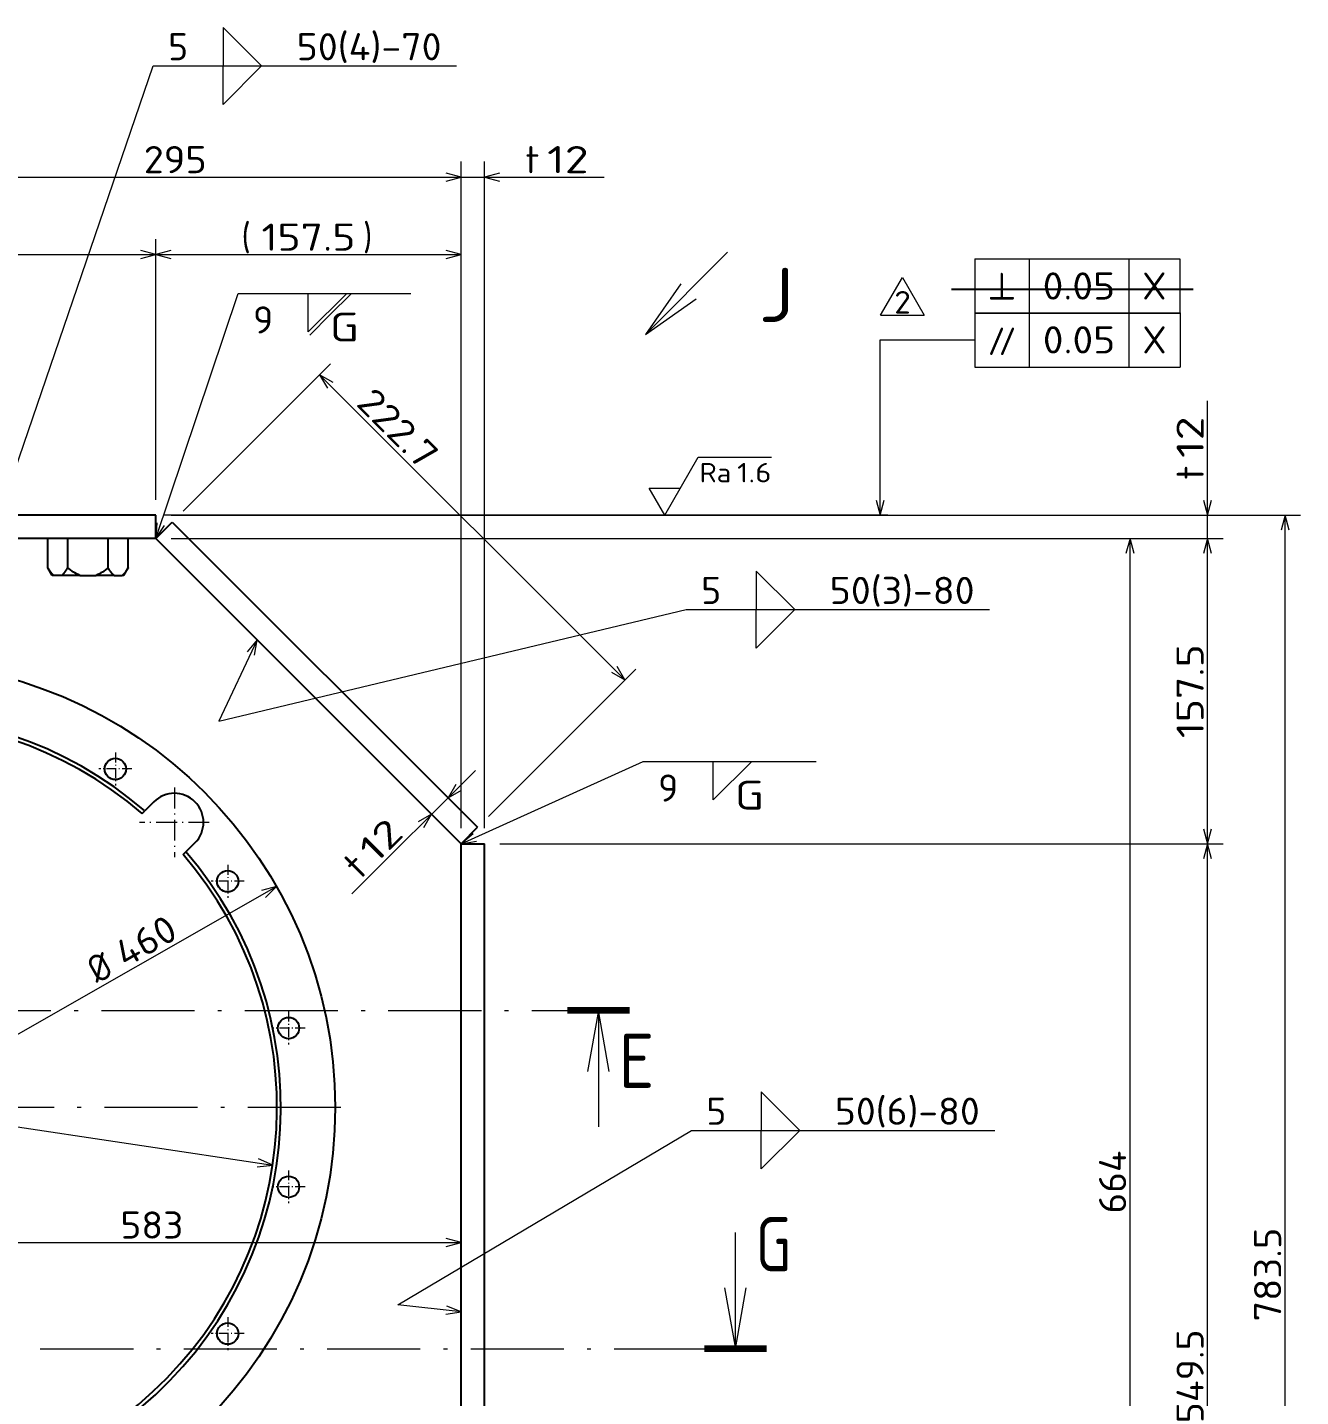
# Model space of a CAD drawing. Extents: x 0 to 1254, y -12 to 833.
# Drawn here: x 604.1 to 768.3, y 289.3 to 465.9 of the extents above; entities that cross this region are included whole.
import ezdxf
from ezdxf.enums import TextEntityAlignment as Align

# ---------------------------------------------------------------- set-up
doc = ezdxf.new("R2010")
doc.units = 0
doc.linetypes.add('DASHDOT', pattern=[18.5, 12, -3, 0.5, -3])
doc.layers.get('0').update_dxf_attribs({"lineweight": 13})
doc.styles.add('GDT', font='gdt.shx')
doc.styles.get("Standard").update_dxf_attribs({"font": 'isocp.shx'})
doc.dimstyles.get("Standard").update_dxf_attribs({"dimtxt": 2.5, "dimasz": 2.5, "dimexe": 1.25, "dimexo": 0.625, "dimtad": 1, "dimcen": 2.5, "dimadec": 0, "dimazin": 0, "dimtfac": 1, "dimtmove": 0, "dimatfit": 0, "dimfxl": 1, "dimarcsym": 0})

# ---------------------------------------------------------------- blocks, each defined once
blk = doc.blocks.new('*D1')
at = {"color": 7, "lineweight": 13}
for p, q in [((622.711303, 402.926621), (768.336303, 402.926621)), ((766.336303, 207.051621), (766.336303, 402.926621)), ((690.836303, 207.051621), (768.336303, 207.051621))]:
    blk.add_line(p, q, dxfattribs=at)
for points in [[(766.853942, 400.994767), (766.336303, 402.926621), (765.818664, 400.994767)], [(765.818664, 208.983475), (766.336303, 207.051621), (766.853942, 208.983475)]]:
    blk.add_lwpolyline(points, dxfattribs=at)
at = {"color": 7, "lineweight": 13, "width": 0.8352}
blk.add_text('783.5', height=3.5, rotation=90, dxfattribs=at).set_placement((765.836303, 298.933919), (765.836303, 311.044324), align=Align.FIT)
blk = doc.blocks.new('*D2')
at = {"color": 7, "lineweight": 13}
for p, q in [((624.246837, 403.462159), (643.250518, 422.465836)), ((641.836303, 421.051621), (681.204475, 381.683449)), ((663.615005, 364.093983), (682.61869, 383.097665))]:
    blk.add_line(p, q, dxfattribs=at)
for points in [[(643.568355, 420.051621), (641.836303, 421.051621), (642.836303, 419.319573)], [(679.472419, 382.683449), (681.204475, 381.683449), (680.204475, 383.415501)]]:
    blk.add_lwpolyline(points, dxfattribs=at)
at = {"color": 7, "lineweight": 13, "width": 0.835201}
blk.add_text('222.7', height=3.5, rotation=314.999987, dxfattribs=at).set_placement((646.395633, 417.19941), (654.958984, 408.636056), align=Align.FIT)
blk = doc.blocks.new('*D4')
at = {"color": 7, "lineweight": 13}
blk.add_line((536.893169, 333.993148), (635.779437, 319.110094), dxfattribs=at)
for points in [[(538.880542, 334.217502), (536.893169, 333.993148), (538.726463, 333.193756)], [(633.792064, 318.88574), (635.779437, 319.110094), (633.946143, 319.909486)]]:
    blk.add_lwpolyline(points, dxfattribs=at)
for s, p in [('(', (545.609035, 333.186982)), ('%%c', (548.158359, 332.803292)), (')', (561.276943, 330.828856))]:
    blk.add_text(s, height=3.5, rotation=351.440827, dxfattribs=at).set_placement(p)
at = {"color": 7, "lineweight": 13, "width": 0.854609}
blk.add_text('400', height=3.5, rotation=351.440826, dxfattribs=at).set_placement((552.259715, 332.186011), (560.288082, 330.977685), align=Align.FIT)
blk = doc.blocks.new('*D6')
at = {"color": 7, "lineweight": 13}
blk.add_line((646.007102, 354.105443), (661.92665, 370.024987), dxfattribs=at)
for points in [[(659.391113, 368.221501), (658.391113, 366.489453), (660.123161, 367.489453)], [(655.26979, 362.636082), (656.26979, 364.36813), (654.537742, 363.36813)]]:
    blk.add_lwpolyline(points, dxfattribs=at)
for s, rotation, width, p, p2 in [('12', 45.000014, 0.868247, (649.062374, 357.867823), (652.848358, 361.653809)), ('t', 45, 1.092485, (647.067767, 355.87321), (648.355274, 357.160716))]:
    blk.add_text(s, height=3.5, rotation=rotation, dxfattribs=dict(at, width=width)).set_placement(p, p2, align=Align.FIT)
blk = doc.blocks.new('*D7')
at = {"color": 7, "lineweight": 13}
blk.add_line((536.388923, 298.064622), (636.283683, 355.038621), dxfattribs=at)
for points in [[(634.862033, 353.631884), (636.283683, 355.038621), (634.349128, 354.531178)], [(537.810573, 299.471358), (536.388923, 298.064622), (538.323478, 298.572064)]]:
    blk.add_lwpolyline(points, dxfattribs=at)
at = {"color": 7, "lineweight": 13, "width": 0.854609}
blk.add_text('460', height=3.5, rotation=29.697856, dxfattribs=at).set_placement((616.757259, 344.477521), (623.809642, 348.499779), align=Align.FIT)
at = {"color": 7, "lineweight": 13}
blk.add_text('%%c', height=3.5, rotation=29.69785, dxfattribs=at).set_placement((613.154485, 342.422715))
blk = doc.blocks.new('*D17')
at = {"color": 7, "lineweight": 13}
for p, q in [((622.711303, 399.926621), (748.336303, 399.926621)), ((746.336303, 233.926621), (746.336303, 399.926621)), ((659.586303, 233.926621), (748.336303, 233.926621))]:
    blk.add_line(p, q, dxfattribs=at)
for points in [[(746.853942, 397.994767), (746.336303, 399.926621), (745.818664, 397.994767)], [(745.818664, 235.858475), (746.336303, 233.926621), (746.853942, 235.858475)]]:
    blk.add_lwpolyline(points, dxfattribs=at)
at = {"color": 7, "lineweight": 13, "width": 0.839874}
blk.add_text('664', height=3.5, rotation=90, dxfattribs=at).set_placement((745.836303, 312.867228), (745.836303, 320.986014), align=Align.FIT)
blk = doc.blocks.new('*D36')
at = {"color": 7, "lineweight": 13}
for p, q in [((660.086303, 362.551621), (660.086303, 448.551621)), ((663.086303, 362.551621), (663.086303, 448.551621)), ((655.086303, 446.551621), (678.526435, 446.551621))]:
    blk.add_line(p, q, dxfattribs=at)
for points in [[(658.154449, 446.033982), (660.086303, 446.551621), (658.154449, 447.06926)], [(665.018157, 447.06926), (663.086303, 446.551621), (665.018157, 446.033982)]]:
    blk.add_lwpolyline(points, dxfattribs=at)
for s, width, p, p2 in [('t', 1.09249, (668.351432, 447.051621), (670.172248, 447.051621)), ('12', 0.868247, (671.172241, 447.051621), (676.526428, 447.051621))]:
    blk.add_text(s, height=3.5, dxfattribs=dict(at, width=width)).set_placement(p, p2, align=Align.FIT)
blk = doc.blocks.new('*D37')
at = {"color": 7, "lineweight": 13}
for p, q in [((586.336303, 386.801621), (586.336303, 448.551621)), ((660.086303, 362.551621), (660.086303, 448.551621)), ((586.336303, 446.551621), (660.086303, 446.551621))]:
    blk.add_line(p, q, dxfattribs=at)
for points in [[(588.268155, 447.06926), (586.336303, 446.551621), (588.268155, 446.033982)], [(658.154449, 446.033982), (660.086303, 446.551621), (658.154449, 447.06926)]]:
    blk.add_lwpolyline(points, dxfattribs=at)
at = {"color": 7, "lineweight": 13, "width": 0.854609}
blk.add_text('295', height=3.5, dxfattribs=at).set_placement((619.151908, 447.051621), (627.270698, 447.051621), align=Align.FIT)
blk = doc.blocks.new('*D40')
at = {"color": 7, "lineweight": 13}
for p, q in [((665.086303, 360.551621), (758.336303, 360.551621)), ((756.336303, 223.176621), (756.336303, 360.551621)), ((687.836303, 223.176621), (758.336303, 223.176621))]:
    blk.add_line(p, q, dxfattribs=at)
for points in [[(756.853942, 358.619771), (756.336303, 360.551621), (755.818664, 358.619771)], [(755.818664, 225.108475), (756.336303, 223.176621), (756.853942, 225.108475)]]:
    blk.add_lwpolyline(points, dxfattribs=at)
at = {"color": 7, "lineweight": 13, "width": 0.8352}
blk.add_text('549.5', height=3.5, rotation=90, dxfattribs=at).set_placement((755.836303, 285.808919), (755.836303, 297.919324), align=Align.FIT)
blk = doc.blocks.new('*D41')
at = {"color": 7, "lineweight": 13}
for p, q in [((622.711303, 399.926621), (758.336303, 399.926621)), ((756.336303, 360.551621), (756.336303, 399.926621)), ((665.086303, 360.551621), (758.336303, 360.551621))]:
    blk.add_line(p, q, dxfattribs=at)
for points in [[(756.853942, 397.994767), (756.336303, 399.926621), (755.818664, 397.994767)], [(755.818664, 362.483472), (756.336303, 360.551621), (756.853942, 362.483472)]]:
    blk.add_lwpolyline(points, dxfattribs=at)
at = {"color": 7, "lineweight": 13, "width": 0.8352}
blk.add_text('157.5', height=3.5, rotation=90, dxfattribs=at).set_placement((755.836303, 374.183919), (755.836303, 386.294324), align=Align.FIT)
blk = doc.blocks.new('*D42')
at = {"color": 7, "lineweight": 13}
for p, q in [((756.336303, 394.926621), (756.336303, 417.672944)), ((622.711303, 402.926621), (758.336303, 402.926621)), ((622.711303, 399.926621), (758.336303, 399.926621))]:
    blk.add_line(p, q, dxfattribs=at)
for points in [[(755.818664, 404.858475), (756.336303, 402.926621), (756.853942, 404.858475)], [(756.853942, 397.994767), (756.336303, 399.926621), (755.818664, 397.994767)]]:
    blk.add_lwpolyline(points, dxfattribs=at)
for s, width, p, p2 in [('12', 0.868247, (755.836303, 410.318757), (755.836303, 415.672944)), ('t', 1.09249, (755.836303, 407.497941), (755.836303, 409.318757))]:
    blk.add_text(s, height=3.5, rotation=90, dxfattribs=dict(at, width=width)).set_placement(p, p2, align=Align.FIT)
blk = doc.blocks.new('*D44')
at = {"color": 7, "lineweight": 13}
for p, q in [((620.711303, 404.926621), (620.711303, 438.551621)), ((660.086303, 362.551621), (660.086303, 438.551621)), ((620.711303, 436.551621), (660.086303, 436.551621))]:
    blk.add_line(p, q, dxfattribs=at)
for points in [[(622.643154, 437.06926), (620.711303, 436.551621), (622.643154, 436.033982)], [(658.154449, 436.033982), (660.086303, 436.551621), (658.154449, 437.06926)]]:
    blk.add_lwpolyline(points, dxfattribs=at)
for s, p in [('(', (631.765567, 437.051621)), (')', (647.454006, 437.051621))]:
    blk.add_text(s, height=3.5, dxfattribs=at).set_placement(p)
at = {"color": 7, "lineweight": 13, "width": 0.8352}
blk.add_text('157.5', height=3.5, dxfattribs=at).set_placement((634.343601, 437.051621), (646.454006, 437.051621), align=Align.FIT)
blk = doc.blocks.new('*D45')
at = {"color": 7, "lineweight": 13}
for p, q in [((551.961303, 404.926621), (551.961303, 438.551621)), ((620.711303, 404.926621), (620.711303, 438.551621)), ((551.961303, 436.551621), (620.711303, 436.551621))]:
    blk.add_line(p, q, dxfattribs=at)
for points in [[(553.893154, 437.06926), (551.961303, 436.551621), (553.893154, 436.033982)], [(618.779453, 436.033982), (620.711303, 436.551621), (618.779453, 437.06926)]]:
    blk.add_lwpolyline(points, dxfattribs=at)
at = {"color": 7, "lineweight": 13, "width": 0.854609}
blk.add_text('275', height=3.5, dxfattribs=at).set_placement((593.510126, 437.051621), (601.628911, 437.051621), align=Align.FIT)
blk = doc.blocks.new('*D88')
at = {"color": 7, "lineweight": 13}
for p, q in [((514.336303, 267.176621), (514.336303, 311.131898)), ((514.336303, 309.131898), (660.086303, 309.131898))]:
    blk.add_line(p, q, dxfattribs=at)
for points in [[(516.268157, 309.649535), (514.336303, 309.131898), (516.268157, 308.61426)], [(658.154449, 308.61426), (660.086303, 309.131898), (658.154449, 309.649535)]]:
    blk.add_lwpolyline(points, dxfattribs=at)
at = {"color": 7, "lineweight": 13, "width": 0.854609}
blk.add_text('583', height=3.5, dxfattribs=at).set_placement((616.142022, 309.631898), (624.26081, 309.631898), align=Align.FIT)

msp = doc.modelspace()

# ---------------------------------------------------------------- linework, layer by layer
at = {"color": 7, "lineweight": 13}
for p, q in [((620.3645, 460.8844), (659.4816, 460.8844)), ((683.8402, 426.2436), (694.4468, 436.8502)), ((726.3185, 436.0027), (726.3185, 429.0027)), ((726.3185, 436.0027), (752.7799, 436.0027)), ((733.3185, 436.0027), (733.3185, 429.0027)), ((746.1643, 436.0027), (746.1643, 429.0027)), ((752.7799, 436.0027), (752.7799, 429.0027)), ((714.1789, 428.743), (716.9789, 433.5927)), ((716.9789, 433.5927), (719.7789, 428.743)), ((620.728, 399.9433), (631.3363, 431.5516)), ((631.3363, 431.5516), (653.6155, 431.5516)), ((714.1789, 428.743), (719.7789, 428.743)), ((726.3185, 429.0027), (752.7799, 429.0027)), ((726.3363, 429.0516), (726.3363, 422.0516)), ((726.3363, 429.0516), (752.7977, 429.0516)), ((733.3363, 429.0516), (733.3363, 422.0516)), ((746.1821, 429.0516), (746.1821, 422.0516)), ((752.7977, 429.0516), (752.7977, 422.0516)), ((683.8398, 426.244), (683.8405, 426.2433)), ((726.3363, 422.0516), (752.7977, 422.0516)), ((686.3363, 402.9266), (690.6664, 410.4266)), ((690.6664, 410.4266), (700.1123, 410.4266)), ((686.3363, 402.9266), (684.3156, 406.4266)), ((684.3156, 406.4266), (688.357, 406.4266)), ((715.1151, 402.9266), (621.7113, 402.9266)), ((687.3363, 402.9266), (621.7113, 402.9266)), ((689.1039, 390.7567), (728.2209, 390.7567)), ((660.0863, 360.5516), (683.5676, 371.176)), ((683.5676, 371.176), (705.8468, 371.176)), ((677.7781, 339.0516), (677.7781, 324.0516)), ((689.7713, 323.5849), (728.8884, 323.5849)), ((695.4476, 295.4063), (695.4476, 310.4063))]:
    msp.add_line(p, q, dxfattribs=at)
at = {"color": 7, "lineweight": 25}
for p, q in [((723.3026, 432.0863), (754.478, 432.0863)), ((620.7113, 402.9266), (551.9613, 402.9266)), ((620.7113, 399.9266), (620.7113, 402.9266)), ((620.7113, 399.9266), (622.8326, 402.0479)), ((622.8326, 402.0479), (662.2008, 362.6798)), ((620.7113, 399.9266), (551.9613, 399.9266)), ((606.7652, 396.17), (606.7652, 399.9266)), ((609.3632, 396.17), (609.3632, 399.9266)), ((614.5594, 396.17), (614.5594, 399.9266)), ((617.1575, 396.17), (617.1575, 399.9266)), ((620.7113, 399.9266), (660.0795, 360.5585)), ((607.3387, 395.1766), (606.7652, 396.17)), ((616.5839, 395.1766), (617.1575, 396.17)), ((607.5353, 395.1766), (607.3387, 395.1766)), ((608.5931, 395.1766), (607.5353, 395.1766)), ((610.9035, 395.1766), (608.5931, 395.1766)), ((610.9035, 395.1766), (613.0191, 395.1766)), ((615.3295, 395.1766), (613.0191, 395.1766)), ((615.3295, 395.1766), (616.3873, 395.1766)), ((616.5839, 395.1766), (616.3873, 395.1766)), ((620.4542, 365.9728), (619.295, 364.8136)), ((618.9404, 364.459), (619.295, 364.8136)), ((660.0795, 360.5585), (662.2008, 362.6798)), ((624.5983, 359.5103), (625.7575, 360.6695)), ((660.0795, 360.5585), (660.0863, 360.5516)), ((660.0863, 360.5516), (663.0863, 360.5516)), ((660.0863, 280.8188), (660.0863, 360.5516)), ((663.0863, 280.8188), (663.0863, 360.5516)), ((624.2437, 359.1557), (624.5983, 359.5103))]:
    msp.add_line(p, q, dxfattribs=at)
at = {"color": 7, "linetype": 'DASHDOT', "lineweight": 13, "ltscale": 0.10625}
for p, q in [((615.5037, 372.3288), (615.5037, 368.0788)), ((617.6287, 370.2038), (613.3787, 370.2038)), ((629.9885, 357.8441), (629.9885, 353.5941)), ((632.1135, 355.7191), (627.8635, 355.7191)), ((637.8275, 338.9189), (637.8275, 334.6689)), ((639.9525, 336.7939), (635.7025, 336.7939)), ((637.8275, 318.4344), (637.8275, 314.1844)), ((639.9525, 316.3094), (635.7025, 316.3094)), ((629.9885, 299.5092), (629.9885, 295.2592)), ((632.1135, 297.3842), (627.8635, 297.3842))]:
    msp.add_line(p, q, dxfattribs=at)
at = {"color": 7, "linetype": 'DASHDOT', "lineweight": 13, "ltscale": 0.225}
for p, q in [((623.1059, 367.8212), (623.1059, 358.8212)), ((627.6059, 363.3212), (618.6059, 363.3212))]:
    msp.add_line(p, q, dxfattribs=at)
at = {"color": 7, "linetype": 'DASHDOT', "lineweight": 13}
for p, q in [((465.6895, 339.0516), (673.7781, 339.0516)), ((644.5863, 326.5516), (528.0863, 326.5516)), ((476.3139, 295.4063), (691.4476, 295.4063))]:
    msp.add_line(p, q, dxfattribs=at)
at = {"color": 7, "lineweight": 100}
for p, q in [((681.7781, 339.0516), (673.7781, 339.0516)), ((699.4476, 295.4063), (691.4476, 295.4063))]:
    msp.add_line(p, q, dxfattribs=at)
at = {"color": 7, "lineweight": 13}
for points in [[(629.385, 460.8844), (634.357, 460.8844), (629.385, 465.8564)], [(629.385, 460.8844), (634.357, 460.8844), (629.385, 455.9123)], [(640.3568, 431.5516), (645.3288, 431.5516), (640.3568, 426.5796)], [(698.1244, 390.7567), (703.0964, 390.7567), (698.1244, 395.7287)], [(698.1244, 390.7567), (703.0964, 390.7567), (698.1244, 385.7846)], [(692.5881, 371.176), (697.5601, 371.176), (692.5881, 366.2039)], [(698.7918, 323.5849), (703.7638, 323.5849), (698.7918, 328.5569)], [(698.7918, 323.5849), (703.7638, 323.5849), (698.7918, 318.6129)]]:
    msp.add_lwpolyline(points, close=True, dxfattribs=at)
for points in [[(590.4748, 399.9266), (597.3342, 393.6319), (620.3645, 460.8844)], [(688.4288, 432.7968), (683.8402, 426.2436), (690.3934, 430.8322)], [(640.5722, 426.1735), (643.209, 428.8103), (645.8458, 431.4471)], [(714.115, 402.9266), (714.115, 425.5516), (726.3363, 425.5516)], [(713.5974, 404.8585), (714.115, 402.9266), (714.6327, 404.8585)], [(620.8519, 401.9395), (620.728, 399.9433), (621.8334, 401.6101)], [(633.7782, 386.8598), (628.8363, 376.3828), (689.1039, 390.7567)], [(633.4222, 384.8917), (633.7782, 386.8598), (632.4858, 385.3334)], [(661.633, 361.8196), (660.0863, 360.5516), (662.0598, 360.8764)], [(679.1673, 331.1732), (677.7781, 339.0516), (676.3889, 331.1732)], [(660.0863, 300.1805), (651.9113, 301.0902), (689.7713, 323.5849)], [(694.0584, 303.2848), (695.4476, 295.4063), (696.8368, 303.2848)], [(658.1091, 299.8797), (660.0863, 300.1805), (658.2236, 300.9086)]]:
    msp.add_lwpolyline(points, dxfattribs=at)
at = {"color": 7, "lineweight": 25}
for centre, radius in [((586.3363, 326.5516), 57.5), ((615.5037, 370.2038), 1.375), ((629.9885, 355.7191), 1.375), ((637.8275, 336.7939), 1.375), ((637.8275, 316.3094), 1.375), ((629.9885, 297.3842), 1.375)]:
    msp.add_circle(centre, radius, dxfattribs=at)
for centre, radius, start, end in [((586.3363, 326.5516), 50.5, 49.258557, 40.741443), ((586.3363, 326.5516), 50, 49.301222, 40.698778), ((623.1059, 363.3212), 3.75, 315, 135)]:
    msp.add_arc(centre, radius, start, end, dxfattribs=at)
for points, knots in [([(606.7652, 396.17), (606.7924, 396.1228), (606.8203, 396.0754), (606.8487, 396.0281), (606.9064, 395.9343), (606.9652, 395.8435), (606.9945, 395.7993), (607.0391, 395.7341), (607.0844, 395.6708), (607.0996, 395.6499), (607.1301, 395.6086), (607.1611, 395.5682), (607.1767, 395.5482), (607.2079, 395.509), (607.2391, 395.4712), (607.2547, 395.4527), (607.2866, 395.4157), (607.3197, 395.3793), (607.3343, 395.3635), (607.3868, 395.3088), (607.4415, 395.2565), (607.4768, 395.2247), (607.509, 395.1975), (607.5353, 395.1766)], [0, 0, 0, 0, 0, 0, 6.03199978, 6.03199978, 6.03199978, 12.06099497, 12.06099497, 12.06099497, 15.0723683, 15.0723683, 15.0723683, 18.0820908, 18.0820908, 18.0820908, 21.08920239, 21.08920239, 21.08920239, 24.19049174, 24.19049174, 24.19049174, 30.18463155, 30.18463155, 30.18463155, 30.18463155, 30.18463155, 30.18463155]), ([(608.5931, 395.1766), (608.6194, 395.1975), (608.6506, 395.2247), (608.6853, 395.2564), (608.7407, 395.3088), (608.7944, 395.3635), (608.8091, 395.379), (608.8426, 395.4155), (608.8745, 395.4526), (608.8899, 395.4711), (608.921, 395.5088), (608.9522, 395.548), (608.9678, 395.5679), (609.0145, 395.6285), (609.0599, 395.6912), (609.0898, 395.7338), (609.1488, 395.8204), (609.207, 395.9106), (609.2366, 395.9578), (609.2796, 396.028), (609.3217, 396.0988), (609.3357, 396.1225), (609.3495, 396.1463), (609.3632, 396.17)], [0, 0, 0, 0, 0, 0, 5.9874273, 5.9874273, 5.9874273, 9.10590374, 9.10590374, 9.10590374, 12.11104868, 12.11104868, 12.11104868, 15.11810592, 15.11810592, 15.11810592, 21.13914583, 21.13914583, 21.13914583, 27.13979414, 27.13979414, 27.13979414, 30.16966972, 30.16966972, 30.16966972, 30.16966972, 30.16966972, 30.16966972]), ([(615.3295, 395.1766), (615.3032, 395.1975), (615.272, 395.2247), (615.2373, 395.2564), (615.1819, 395.3088), (615.1282, 395.3635), (615.1135, 395.379), (615.08, 395.4155), (615.0481, 395.4526), (615.0327, 395.4711), (615.0016, 395.5088), (614.9704, 395.548), (614.9548, 395.5679), (614.9081, 395.6285), (614.8627, 395.6912), (614.8329, 395.7338), (614.7738, 395.8204), (614.7156, 395.9106), (614.686, 395.9578), (614.643, 396.028), (614.6009, 396.0988), (614.5869, 396.1225), (614.573, 396.1463), (614.5594, 396.17)], [0, 0, 0, 0, 0, 0, 5.98746044, 5.98746044, 5.98746044, 9.10596539, 9.10596539, 9.10596539, 12.11113263, 12.11113263, 12.11113263, 15.11821178, 15.11821178, 15.11821178, 21.13929602, 21.13929602, 21.13929602, 27.14001806, 27.14001806, 27.14001806, 30.16991827, 30.16991827, 30.16991827, 30.16991827, 30.16991827, 30.16991827]), ([(617.1575, 396.17), (617.1302, 396.1228), (617.1023, 396.0754), (617.0739, 396.0281), (617.0162, 395.9343), (616.9574, 395.8435), (616.9281, 395.7993), (616.8835, 395.7341), (616.8382, 395.6708), (616.823, 395.6499), (616.7925, 395.6086), (616.7615, 395.5682), (616.7459, 395.5482), (616.7147, 395.509), (616.6835, 395.4712), (616.6679, 395.4528), (616.636, 395.4158), (616.6029, 395.3793), (616.5883, 395.3635), (616.5358, 395.3088), (616.4811, 395.2565), (616.4458, 395.2247), (616.4136, 395.1975), (616.3873, 395.1766)], [0, 0, 0, 0, 0, 0, 6.03198751, 6.03198751, 6.03198751, 12.0609617, 12.0609617, 12.0609617, 15.07232377, 15.07232377, 15.07232377, 18.08203526, 18.08203526, 18.08203526, 21.08913586, 21.08913586, 21.08913586, 24.19042069, 24.19042069, 24.19042069, 30.18454358, 30.18454358, 30.18454358, 30.18454358, 30.18454358, 30.18454358])]:
    msp.add_open_spline(points, degree=5, knots=knots, dxfattribs=at)
for points in [[(610.9035, 395.1766), (610.3356, 395.4017), (609.8251, 395.77), (609.3632, 396.17)], [(614.5594, 396.17), (614.0976, 395.77), (613.587, 395.4017), (613.0191, 395.1766)]]:
    msp.add_open_spline(points, degree=3, dxfattribs=at)

# ---------------------------------------------------------------- texts
at = {"color": 7, "lineweight": 13}
for s, height, width, p, p2 in [('5', 3.5, 0.913975, (622.2895, 461.6127), (624.8791, 461.6127)), ('50(4)-70', 3.5, 0.742794, (638.8629, 461.6127), (657.5565, 461.6127)), ('J', 7, 1.148718, (698.4633, 427.8505), (703.0582, 427.8505)), ('0.05', 3.5, 0.836938, (735.0685, 430.7527), (744.4143, 430.7527)), ('X', 3.5, 1.099624, (747.9143, 430.7527), (751.0299, 430.7527)), ('2', 2.91, 0.913974, (715.9289, 428.9415), (718.082, 428.9415)), ('9', 3.5, 0.971098, (633.2613, 426.3724), (635.8509, 426.3724)), ('G', 3.729, 1.166667, (643.1536, 425.3366), (646.8826, 425.3366)), ('0.05', 3.5, 0.836938, (735.0863, 423.8016), (744.4321, 423.8016)), ('X', 3.5, 1.099624, (747.9321, 423.8016), (751.0477, 423.8016)), ('Ra', 2.5, 0.950866, (690.8363, 407.1766), (694.9114, 407.1766)), ('1.6', 2.5, 0.795474, (695.6614, 407.1766), (700.1123, 407.1766)), ('5', 3.5, 0.913974, (691.0289, 391.485), (693.6185, 391.485)), ('50(3)-80', 3.5, 0.742794, (707.6023, 391.485), (726.2959, 391.485)), ('9', 3.5, 0.971097, (685.4926, 365.9968), (688.0822, 365.9968)), ('G', 3.729, 1.166667, (695.3848, 364.9609), (699.1138, 364.9609)), ('E', 7, 0.81086, (680.4031, 329.0517), (684.9979, 329.0517)), ('5', 3.5, 0.913974, (691.6963, 324.3132), (694.2859, 324.3132)), ('50(6)-80', 3.5, 0.742794, (708.2697, 324.3132), (726.9633, 324.3132)), ('G', 7, 0.765812, (698.0726, 305.4062), (702.6675, 305.4062))]:
    msp.add_text(s, height=height, dxfattribs=dict(at, width=width)).set_placement(p, p2, align=Align.FIT)
at = {"color": 7, "lineweight": 13, "style": 'GDT'}
for s, width, p, p2 in [('b', 0.477273, (728.0685, 430.7527), (731.5685, 430.7527)), ('f', 0.65625, (728.0863, 423.8016), (731.5863, 423.8016))]:
    msp.add_text(s, height=3.5, dxfattribs=dict(at, width=width)).set_placement(p, p2, align=Align.FIT)

# ---------------------------------------------------------------- dimensions: what is measured, and where the dimension line sits
at = {"lineweight": 0}
dim = msp.add_linear_dim(base=(660.0863, 446.5516), p1=(586.3363, 384.8016), p2=(660.0863, 360.5516), dimstyle='STANDARD', override={"dimlfac": 4}, dxfattribs=at)
dim.commit()
dim.dimension.update_dxf_attribs({"geometry": '*D37', "text_midpoint": (623.2113, 446.5516), "dimtype": 160})
for base, p1, p2, angle, picture, middle in [((663.0863, 446.5516), (660.0863, 360.5516), (663.0863, 360.5516), 0, '*D36', (672.4389, 446.5516)), ((756.3363, 399.9266), (620.7113, 402.9266), (620.7113, 399.9266), 270, '*D42', (756.3363, 411.5854)), ((658.3911, 366.4895), (658.0376, 362.6004), (660.1589, 364.7217), 45.000014, '*D6', (650.3116, 358.41))]:
    dim = msp.add_linear_dim(base=base, p1=p1, p2=p2, angle=angle, text='t<>', dimstyle='STANDARD', override={"dimlfac": 4}, dxfattribs=at)
    dim.commit()
    dim.dimension.update_dxf_attribs({"geometry": picture, "text_midpoint": middle, "dimtype": 161})
for base, p1, p2, angle, picture, middle, dimtype in [((620.7113, 436.5516), (551.9613, 402.9266), (620.7113, 402.9266), 0, '*D45', (597.5695, 436.5516), 161), ((641.8363, 421.0516), (662.2008, 362.6798), (622.8326, 402.0479), 134.999999, '*D2', (650.3237, 412.5642), 161), ((766.3363, 207.0516), (620.7113, 402.9266), (688.8363, 207.0516), 270, '*D1', (766.3363, 304.9891), 160), ((746.3363, 233.9266), (620.7113, 399.9266), (657.5863, 233.9266), 270, '*D17', (746.3363, 316.9266), 160), ((756.3363, 360.5516), (620.7113, 399.9266), (663.0863, 360.5516), 270, '*D41', (756.3363, 380.2391), 160), ((756.3363, 360.5516), (685.8363, 223.1766), (663.0863, 360.5516), 90, '*D40', (756.3363, 291.8641), 160), ((514.3363, 309.1319), (660.0863, 306.6319), (514.3363, 265.1766), 180, '*D88', (620.2014, 309.1319), 160)]:
    dim = msp.add_linear_dim(base=base, p1=p1, p2=p2, angle=angle, dimstyle='STANDARD', override={"dimlfac": 4}, dxfattribs=at)
    dim.commit()
    dim.dimension.update_dxf_attribs({"geometry": picture, "text_midpoint": middle, "dimtype": dimtype})
dim = msp.add_linear_dim(base=(660.0863, 436.5516), p1=(620.7113, 402.9266), p2=(660.0863, 360.5516), text='(<>)', dimstyle='STANDARD', override={"dimlfac": 4}, dxfattribs=at)
dim.commit()
dim.dimension.update_dxf_attribs({"geometry": '*D44', "text_midpoint": (640.3988, 436.5516), "dimtype": 160})
dim = msp.add_diameter_dim_2p(p1=(636.2837, 355.0386), p2=(536.3889, 298.0646), dimstyle='STANDARD', override={"dimlfac": 4}, dxfattribs=at)
dim.commit()
dim.dimension.update_dxf_attribs({"geometry": '*D7', "text_midpoint": (618.7298, 345.0269), "dimtype": 163})
dim = msp.add_diameter_dim_2p(p1=(635.7794, 319.1101), p2=(536.8932, 333.9931), text='(<>)', dimstyle='STANDARD', override={"dimlfac": 4}, dxfattribs=at)
dim.commit()
dim.dimension.update_dxf_attribs({"geometry": '*D4', "text_midpoint": (554.1488, 331.3961), "dimtype": 163})

doc.saveas('drawing.dxf')
